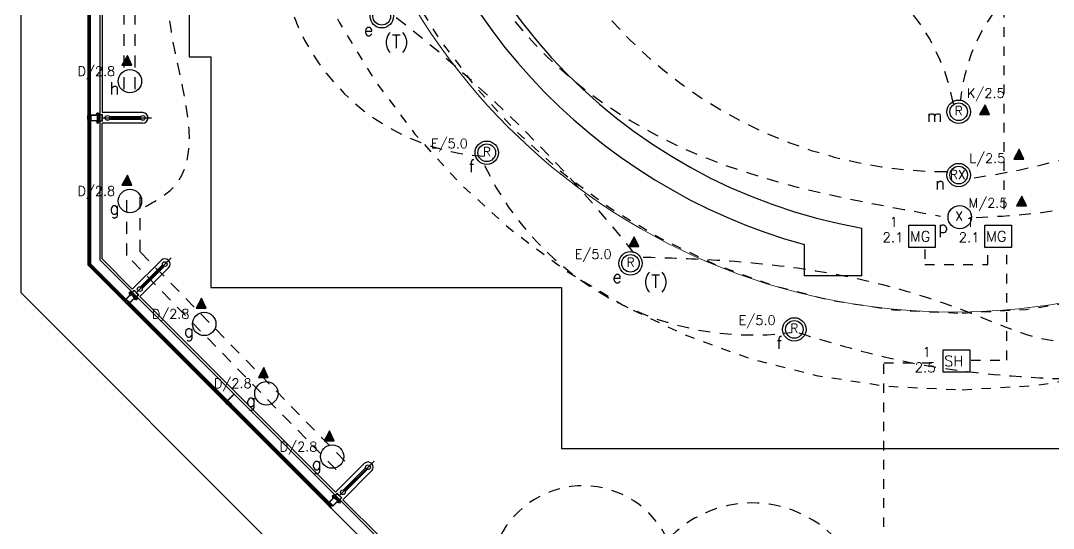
# Model space of a CAD drawing. Extents: x 630.7 to 694.4, y 620.3 to 665.5.
# Drawn here: x 667.2 to 677.99, y 634.76 to 640.06 of the extents above; entities that cross this region are included whole.
import ezdxf

# ---------------------------------------------------------------- set-up
doc = ezdxf.new("R2010")
doc.units = 0
doc.header["$LTSCALE"] = 0.5
doc.header["$MEASUREMENT"] = 0
for name, pattern in [('DASHED2', [0.375, 0.25, -0.125]), ('HIDDEN', [0.375, 0.25, -0.125]), ('HIDDEN2', [0.1875, 0.125, -0.0625]), ('PHANTOM2', [31.75, 15.875, -3.175, 3.175, -3.175, 3.175, -3.175])]:
    doc.linetypes.add(name, pattern=pattern)
for name, color, linetype in [('ALUMBRADO', 3, 'CONTINUOUS'), ('paredes', 1, 'CONTINUOUS'), ('pisoplanta', 1, 'CONTINUOUS'), ('PROYECCIONES', 6, 'HIDDEN'), ('SEÑALES', 4, 'CONTINUOUS'), ('texturas', 6, 'CONTINUOUS'), ('TOMAS', 4, 'HIDDEN2'), ('tuberia_alumbrado', 3, 'DASHED2'), ('ventanas', 6, 'CONTINUOUS'), ('vidrio', 6, 'CONTINUOUS')]:
    doc.layers.add(name, color=color, linetype=linetype)
doc.styles.add('romans', font='romans.shx')

# ---------------------------------------------------------------- blocks, each defined once
blk = doc.blocks.new('apoymuro-cortina')
at = {"layer": 'vidrio', "color": 1, "linetype": 'Continuous'}
for p, q in [((0, 0), (-0.099, 0)), ((0, -0.057), (0, 0)), ((-0.125, -0.001), (-0.125, -0.057)), ((-0.119, 0), (-0.124, 0)), ((-0.124, -0.057), (-0.119, -0.057)), ((-0.122, -0.01), (-0.122, -0.003)), ((-0.122, -0.032), (-0.122, -0.013)), ((-0.096, -0.032), (-0.122, -0.032)), ((-0.122, -0.035), (-0.096, -0.035)), ((-0.122, -0.044), (-0.122, -0.035)), ((-0.122, -0.054), (-0.122, -0.048)), ((-0.121, -0.003), (-0.12, -0.003)), ((-0.12, -0.01), (-0.121, -0.01)), ((-0.121, -0.013), (-0.119, -0.013)), ((-0.119, -0.045), (-0.121, -0.045)), ((-0.121, -0.047), (-0.12, -0.047)), ((-0.12, -0.055), (-0.121, -0.055)), ((-0.12, -0.003), (-0.12, -0.004)), ((-0.12, -0.009), (-0.12, -0.01)), ((-0.12, -0.047), (-0.12, -0.048)), ((-0.12, -0.054), (-0.12, -0.055)), ((-0.119, -0.004), (-0.119, -0.001)), ((-0.119, -0.012), (-0.119, -0.009)), ((-0.119, -0.048), (-0.119, -0.045)), ((-0.119, -0.057), (-0.119, -0.054)), ((-0.1, -0.001), (-0.1, -0.004)), ((-0.1, -0.009), (-0.1, -0.012)), ((-0.1, -0.045), (-0.1, -0.048)), ((-0.1, -0.054), (-0.1, -0.057)), ((-0.099, -0.013), (-0.097, -0.013)), ((-0.097, -0.045), (-0.099, -0.045)), ((-0.099, -0.057), (-0.094, -0.057)), ((-0.098, -0.003), (-0.097, -0.003)), ((-0.098, -0.004), (-0.098, -0.003)), ((-0.098, -0.01), (-0.098, -0.009)), ((-0.097, -0.01), (-0.098, -0.01)), ((-0.098, -0.047), (-0.097, -0.047)), ((-0.098, -0.048), (-0.098, -0.047)), ((-0.098, -0.055), (-0.098, -0.054)), ((-0.097, -0.055), (-0.098, -0.055)), ((-0.096, -0.003), (-0.096, -0.01)), ((-0.096, -0.013), (-0.096, -0.032)), ((-0.096, -0.035), (-0.096, -0.044)), ((-0.096, -0.048), (-0.096, -0.054)), ((-0.094, -0.057), (0, -0.057)), ((-0.093, -0.003), (-0.093, -0.054)), ((-0.004, -0.003), (-0.093, -0.003)), ((-0.093, -0.055), (-0.004, -0.055)), ((-0.003, -0.054), (-0.003, -0.003))]:
    blk.add_line(p, q, dxfattribs=at)
at = {"layer": 'vidrio', "linetype": 'Continuous'}
for p, q in [((-0.04, 0.002), (-0.04, 0.005)), ((-0.04, 0.005), (0.031, 0.005)), ((0.027, 0.002), (-0.04, 0.002)), ((-0.032, 0.006), (-0.032, 0.008)), ((-0.032, 0.008), (-0.006, 0.008)), ((-0.006, 0.006), (-0.032, 0.006)), ((-0.009, 0.01), (-0.029, 0.01)), ((-0.029, 0.01), (-0.029, 0.008)), ((-0.029, 0.008), (-0.009, 0.008)), ((-0.028, 0.011), (-0.028, 0.02)), ((-0.026, 0.021), (-0.011, 0.021)), ((-0.011, 0.011), (-0.026, 0.011)), ((-0.024, 0.02), (-0.024, 0.011)), ((-0.015, 0.021), (-0.023, 0.021)), ((-0.014, 0.011), (-0.014, 0.02)), ((-0.009, 0.02), (-0.009, 0.011)), ((-0.009, 0.008), (-0.009, 0.01)), ((-0.006, 0.008), (-0.006, 0.006)), ((0.027, -0.059), (0.027, 0.002)), ((0.031, -0.063), (0.031, 0.005)), ((-0.105, -0.044), (-0.113, -0.044)), ((-0.04, -0.059), (0.027, -0.059)), ((-0.04, -0.063), (-0.04, -0.059)), ((0.031, -0.063), (-0.04, -0.063)), ((-0.032, -0.063), (-0.032, -0.065)), ((-0.006, -0.063), (-0.032, -0.063)), ((-0.032, -0.065), (-0.006, -0.065)), ((-0.029, -0.068), (-0.029, -0.065)), ((-0.029, -0.065), (-0.009, -0.065)), ((-0.009, -0.068), (-0.029, -0.068)), ((-0.028, -0.069), (-0.028, -0.078)), ((-0.011, -0.068), (-0.026, -0.068)), ((-0.026, -0.078), (-0.011, -0.078)), ((-0.013, -0.005), (-0.025, -0.005)), ((-0.025, -0.005), (-0.025, -0.052)), ((-0.025, -0.052), (-0.013, -0.052)), ((-0.025, -0.083), (-0.025, -0.078)), ((-0.013, -0.079), (-0.025, -0.079)), ((-0.013, -0.081), (-0.025, -0.081)), ((-0.025, -0.083), (-0.024, -0.084)), ((-0.013, -0.083), (-0.025, -0.083)), ((-0.024, -0.078), (-0.024, -0.069)), ((-0.014, -0.084), (-0.024, -0.084)), ((-0.015, -0.078), (-0.023, -0.078)), ((-0.015, -0.08), (-0.023, -0.08)), ((-0.015, -0.082), (-0.023, -0.082)), ((-0.019, -0.084), (-0.019, -0.084)), ((-0.014, -0.069), (-0.014, -0.078)), ((-0.013, -0.083), (-0.014, -0.084)), ((-0.013, -0.052), (-0.013, -0.005)), ((-0.013, -0.083), (-0.013, -0.078)), ((-0.009, -0.065), (-0.009, -0.068)), ((-0.009, -0.078), (-0.009, -0.069)), ((-0.006, -0.065), (-0.006, -0.063))]:
    blk.add_line(p, q, dxfattribs=at)
at = {"layer": 'vidrio', "color": 1, "linetype": 'Continuous', "extrusion": (0, 0, -1)}
for centre, major_axis, start_param, end_param in [((-0.099, -0.001), (0.000451, -0.000451), 2.356194, 3.926991), ((-0.124, -0.001), (0.000451, -0.000451), 2.356194, 3.926991), ((-0.124, -0.057), (0.000451, 0.000451), 2.356194, 3.926991), ((-0.121, -0.003), (0.000451, -0.000451), 2.356194, 3.926991), ((-0.121, -0.01), (0.000451, 0.000451), 2.356194, 3.926991), ((-0.121, -0.013), (0.000451, -0.000451), 2.356194, 3.926991), ((-0.121, -0.044), (0.000451, 0.000451), 2.356194, 3.926991), ((-0.121, -0.048), (0.000451, -0.000451), 2.356194, 3.926991), ((-0.121, -0.054), (0.000451, 0.000451), 2.356194, 3.926991), ((-0.119, -0.004), (0.000451, 0.000451), 2.356194, 3.926991), ((-0.119, -0.009), (0.000451, -0.000451), 2.356194, 3.926991), ((-0.119, -0.048), (0.000451, 0.000451), 2.356194, 3.926991), ((-0.119, -0.054), (0.000451, -0.000451), 2.356194, 3.926991), ((-0.119, -0.001), (0.000451, -0.000451), 3.926991, 5.497787), ((-0.119, -0.004), (0.000451, -0.000451), -0.785398, 0.785398), ((-0.119, -0.009), (0.000451, -0.000451), 3.926991, 5.497787), ((-0.119, -0.012), (0.000451, -0.000451), -0.785398, 0.785398), ((-0.119, -0.045), (0.000451, -0.000451), 3.926991, 5.497787), ((-0.119, -0.048), (0.000451, -0.000451), -0.785398, 0.785398), ((-0.119, -0.054), (0.000451, -0.000451), 3.926991, 5.497787), ((-0.119, -0.057), (0.000451, -0.000451), -0.785398, 0.785398), ((-0.099, -0.004), (0.000451, 0.000451), 2.356194, 3.926991), ((-0.099, -0.009), (0.000451, -0.000451), 2.356194, 3.926991), ((-0.099, -0.012), (0.000451, 0.000451), 2.356194, 3.926991), ((-0.099, -0.045), (0.000451, -0.000451), 2.356194, 3.926991), ((-0.099, -0.048), (0.000451, 0.000451), 2.356194, 3.926991), ((-0.099, -0.054), (0.000451, -0.000451), 2.356194, 3.926991), ((-0.099, -0.057), (0.000451, 0.000451), 2.356194, 3.926991), ((-0.099, -0.004), (0.000451, -0.000451), -0.785398, 0.785398), ((-0.099, -0.009), (0.000451, -0.000451), 3.926991, 5.497787), ((-0.099, -0.048), (0.000451, -0.000451), -0.785398, 0.785398), ((-0.099, -0.054), (0.000451, -0.000451), 3.926991, 5.497787), ((-0.097, -0.003), (0.000451, 0.000451), 5.497787, 7.068583), ((-0.097, -0.01), (0.000451, -0.000451), -0.785398, 0.785398), ((-0.097, -0.013), (0.000451, -0.000451), 3.926991, 5.497787), ((-0.097, -0.044), (0.000451, -0.000451), -0.785398, 0.785398), ((-0.097, -0.048), (0.000451, 0.000451), 5.497787, 7.068583), ((-0.093, -0.003), (0.000361, 0.000361), 3.926991, 5.497787), ((-0.093, -0.054), (0.000361, 0.000361), 2.356194, 3.926991)]:
    blk.add_ellipse(centre, major_axis=major_axis, ratio=1, start_param=start_param, end_param=end_param, dxfattribs=at)
at = {"layer": 'vidrio', "linetype": 'Continuous', "extrusion": (0, 0, -1)}
for centre, major_axis, start_param, end_param in [((-0.026, 0.016), (0.00325, -0.00325), 3.399063, 4.454918), ((-0.026, 0.015), (0.00325, -0.00325), 0.257471, 1.313326), ((-0.019, 0), (0.0144, -0.0144), 3.678281, 4.175701), ((-0.019, 0.031), (0.0144, 0.0144), 2.107484, 2.604904), ((-0.011, 0.016), (0.00325, -0.00325), 3.399063, 4.454918), ((-0.011, 0.015), (0.00325, -0.00325), 0.257471, 1.313326), ((-0.026, -0.073), (0.00325, 0.00325), 4.96986, 6.025715), ((-0.026, -0.074), (0.00325, 0.00325), 1.828267, 2.884122), ((-0.019, -0.088), (0.0144, 0.0144), 5.249077, 5.746497), ((-0.019, -0.058), (0.0144, -0.0144), 0.536688, 1.034108), ((-0.011, -0.073), (0.00325, 0.00325), 4.96986, 6.025715), ((-0.011, -0.074), (0.00325, 0.00325), 1.828267, 2.884122)]:
    blk.add_ellipse(centre, major_axis=major_axis, ratio=1, start_param=start_param, end_param=end_param, dxfattribs=at)
at = {"layer": 'vidrio', "color": 5, "linetype": 'Continuous', "extrusion": (0, 0, -1)}
for centre, major_axis, start_param, end_param in [((-0.004, -0.003), (0.000361, -0.000361), 3.926991, 5.497787), ((-0.004, -0.054), (0.000361, 0.000361), 0.785398, 2.356194)]:
    blk.add_ellipse(centre, major_axis=major_axis, ratio=1, start_param=start_param, end_param=end_param, dxfattribs=at)

msp = doc.modelspace()

# ---------------------------------------------------------------- linework, layer by layer
at = {"layer": 'ALUMBRADO', "color": 1}
for p, q in [((668.319, 639.697), (668.262, 639.593)), ((668.366, 639.593), (668.319, 639.697)), ((668.262, 639.593), (668.366, 639.593)), ((677.275, 639.182), (677.219, 639.078)), ((677.323, 639.078), (677.275, 639.182)), ((677.219, 639.078), (677.323, 639.078)), ((677.633, 638.718), (677.577, 638.614)), ((677.577, 638.614), (677.68, 638.614)), ((677.68, 638.614), (677.633, 638.718)), ((668.319, 638.446), (668.262, 638.342)), ((668.366, 638.342), (668.319, 638.446)), ((668.262, 638.342), (668.366, 638.342)), ((677.66, 638.228), (677.603, 638.125)), ((677.707, 638.125), (677.66, 638.228)), ((677.603, 638.125), (677.707, 638.125)), ((673.612, 637.803), (673.556, 637.7)), ((673.66, 637.7), (673.612, 637.803)), ((673.556, 637.7), (673.66, 637.7)), ((669.095, 637.162), (669.038, 637.058)), ((669.142, 637.058), (669.095, 637.162)), ((669.038, 637.058), (669.142, 637.058)), ((669.744, 636.437), (669.687, 636.333)), ((669.791, 636.333), (669.744, 636.437)), ((669.687, 636.333), (669.791, 636.333)), ((670.431, 635.776), (670.374, 635.672)), ((670.478, 635.672), (670.431, 635.776)), ((670.374, 635.672), (670.478, 635.672))]:
    msp.add_line(p, q, dxfattribs=at)
at = {"layer": 'ALUMBRADO', "color": 1, "linetype": 'Continuous'}
for p, q in [((669.432, 636.158), (669.363, 636.088)), ((669.432, 636.154), (669.369, 636.091)), ((669.348, 636.074), (669.344, 636.07)), ((669.344, 636.069), (669.384, 636.03)), ((669.348, 636.071), (669.349, 636.072)), ((669.353, 636.065), (669.348, 636.07)), ((669.351, 636.072), (669.349, 636.074)), ((669.349, 636.072), (669.35, 636.071)), ((669.354, 636.067), (669.355, 636.066)), ((669.355, 636.066), (669.354, 636.065)), ((669.357, 636.066), (669.355, 636.068)), ((669.356, 636.063), (669.357, 636.065)), ((669.369, 636.049), (669.356, 636.063)), ((669.363, 636.087), (669.365, 636.085)), ((669.365, 636.087), (669.366, 636.088)), ((669.366, 636.086), (669.365, 636.087)), ((669.367, 636.088), (669.371, 636.083)), ((669.368, 636.082), (669.371, 636.079)), ((669.369, 636.09), (669.405, 636.054)), ((669.37, 636.082), (669.369, 636.082)), ((669.387, 636.068), (669.369, 636.049)), ((669.371, 636.083), (669.37, 636.082)), ((669.371, 636.047), (669.389, 636.066)), ((669.377, 636.041), (669.371, 636.047)), ((669.372, 636.079), (669.373, 636.081)), ((669.374, 636.081), (669.387, 636.068)), ((669.38, 636.042), (669.378, 636.041)), ((669.38, 636.039), (669.381, 636.04)), ((669.385, 636.034), (669.38, 636.038)), ((669.383, 636.04), (669.381, 636.042)), ((669.381, 636.04), (669.382, 636.039)), ((669.386, 636.035), (669.385, 636.034)), ((669.385, 636.03), (669.389, 636.033)), ((669.386, 636.036), (669.386, 636.035)), ((669.389, 636.034), (669.386, 636.036))]:
    msp.add_line(p, q, dxfattribs=at)
at = {"layer": 'ALUMBRADO', "color": 6}
msp.add_line((669.368, 636.062), (669.374, 636.068), dxfattribs=at)
at = {"layer": 'ALUMBRADO', "linetype": 'Continuous'}
msp.add_line((669.389, 636.053), (669.383, 636.047), dxfattribs=at)
at = {"layer": 'ALUMBRADO'}
for centre in [(670.976, 640.105), (668.346, 639.427), (677, 639.108), (672.072, 638.68), (677, 638.447), (668.346, 638.176), (677.011, 638.007), (673.573, 637.525), (669.122, 636.892), (675.284, 636.835), (669.771, 636.167), (670.458, 635.506)]:
    msp.add_circle(centre, 0.122, dxfattribs=at)
at = {"layer": 'ALUMBRADO', "color": 1}
for centre in [(670.976, 640.105), (677, 639.108), (672.072, 638.68), (677, 638.447), (673.573, 637.525), (675.284, 636.835)]:
    msp.add_circle(centre, 0.0921, dxfattribs=at)
at = {"layer": 'ALUMBRADO', "color": 1, "linetype": 'Continuous', "extrusion": (0, 0, -1)}
for centre, major_axis, start_param, end_param in [((669.345, 636.07), (0.000638, 0), 2.356194, 3.926991), ((669.349, 636.073), (0.000638, 0), 3.926991, 5.497787), ((669.349, 636.07), (0.000638, 0), 2.356194, 3.926991), ((669.351, 636.071), (0, 0.000638), 2.356194, 3.926991), ((669.351, 636.071), (0.000638, 0), -0.785398, 0.785398), ((669.353, 636.066), (0, 0.000638), 2.356194, 3.926991), ((669.354, 636.068), (0.000638, 0), 2.356194, 3.926991), ((669.354, 636.068), (0.000638, 0), 3.926991, 5.497787), ((669.356, 636.063), (0.000638, 0), 2.356194, 3.926991), ((669.357, 636.065), (0.000638, 0), -0.785398, 0.785398), ((669.363, 636.088), (0.000638, 0), 2.356194, 3.926991), ((669.365, 636.086), (0, 0.000638), 2.356194, 3.926991), ((669.366, 636.088), (0, 0.000638), 5.497787, 7.068583), ((669.365, 636.086), (0.000638, 0), -0.785398, 0.785398), ((669.369, 636.082), (0.000638, 0), 3.926991, 5.497787), ((669.369, 636.082), (0.000638, 0), 2.356194, 3.926991), ((669.369, 636.09), (0, 0.00051), 3.926991, 5.497787), ((669.371, 636.083), (0.000638, 0), -0.785398, 0.785398), ((669.371, 636.08), (0, 0.000638), 2.356194, 3.926991), ((669.373, 636.08), (0.000638, 0), 3.926991, 5.497787), ((669.378, 636.041), (0, 0.000638), 2.356194, 3.926991), ((669.38, 636.042), (0.000638, 0), 3.926991, 5.497787), ((669.38, 636.039), (0.000638, 0), 2.356194, 3.926991), ((669.382, 636.04), (0, 0.000638), 2.356194, 3.926991), ((669.382, 636.04), (0.000638, 0), -0.785398, 0.785398), ((669.385, 636.03), (0, 0.000638), 2.356194, 3.926991), ((669.386, 636.036), (0.000638, 0), 2.356194, 3.926991), ((669.385, 636.034), (0, 0.000638), 2.356194, 3.926991), ((669.386, 636.036), (0.000638, 0), 3.926991, 5.497787)]:
    msp.add_ellipse(centre, major_axis=major_axis, ratio=1, start_param=start_param, end_param=end_param, dxfattribs=at)
at = {"layer": 'ALUMBRADO', "color": 1}
for points in [[(668.262, 639.593), (668.319, 639.697), (668.366, 639.593)], [(677.219, 639.078), (677.275, 639.182), (677.323, 639.078)], [(677.577, 638.614), (677.633, 638.718), (677.68, 638.614)], [(668.262, 638.342), (668.319, 638.446), (668.366, 638.342)], [(677.603, 638.125), (677.66, 638.228), (677.707, 638.125)], [(673.556, 637.7), (673.612, 637.803), (673.66, 637.7)], [(669.038, 637.058), (669.095, 637.162), (669.142, 637.058)], [(669.687, 636.333), (669.744, 636.437), (669.791, 636.333)], [(670.374, 635.672), (670.431, 635.776), (670.478, 635.672)]]:
    msp.add_solid(points, dxfattribs=at)
at = {"layer": 'paredes', "color": 6}
msp.add_line((667.905, 646.365), (667.905, 637.509), dxfattribs=at)
at = {"layer": 'paredes', "ltscale": 0.75}
for p, q in [((675.99, 637.394), (675.99, 637.892)), ((675.39, 637.394), (675.39, 637.72))]:
    msp.add_line(p, q, dxfattribs=at)
at = {"layer": 'paredes'}
msp.add_line((675.99, 637.394), (675.39, 637.394), dxfattribs=at)
at = {"layer": 'paredes', "ltscale": 0.75}
for radius, start, end in [(5.75, 184.9885, 259.9846), (6.05, 190.4757, 254.665)]:
    msp.add_arc((676.99, 643.555), radius, start, end, dxfattribs=at)
at = {"layer": 'pisoplanta', "color": 6}
for p, q in [((668.055, 641.989), (668.055, 639.099)), ((668.48, 639.099), (668.055, 639.099)), ((668.48, 638.989), (668.055, 638.989)), ((668.055, 637.571), (668.055, 638.989)), ((668.055, 637.571), (668.371, 637.255)), ((668.671, 637.556), (668.371, 637.255)), ((668.749, 637.478), (668.449, 637.177)), ((670.492, 635.134), (668.449, 637.177)), ((670.793, 635.434), (670.492, 635.134)), ((670.87, 635.357), (670.57, 635.056)), ((670.57, 635.056), (670.961, 634.665))]:
    msp.add_line(p, q, dxfattribs=at)
for centre, start, end in [((668.48, 639.044), 270, 90), ((668.71, 637.517), 315, 135), ((670.832, 635.395), 315, 135)]:
    msp.add_arc(centre, 0.055, start, end, dxfattribs=at)
at = {"layer": 'PROYECCIONES', "ltscale": 0.8}
for radius, start in [(7.35, 270.3718), (6.55, 270.4172)]:
    msp.add_arc((676.99, 643.555), radius, start, 270, dxfattribs=at)
at = {"layer": 'SEÑALES', "color": 5}
for points in [[(676.479, 637.923), (676.756, 637.923), (676.756, 637.691), (676.479, 637.691)], [(677.274, 637.923), (677.551, 637.923), (677.551, 637.691), (677.274, 637.691)], [(676.839, 636.62), (677.116, 636.62), (677.116, 636.388), (676.839, 636.388)]]:
    msp.add_lwpolyline(points, close=True, dxfattribs=at)
at = {"layer": 'texturas', "color": 1}
for p, q in [((667.205, 649.406), (667.205, 637.219)), ((667.205, 637.219), (670.155, 634.269))]:
    msp.add_line(p, q, dxfattribs=at)
at = {"layer": 'TOMAS'}
for p, q in [((677.472, 642.191), (677.472, 638.061)), ((676.648, 637.671), (676.648, 637.511)), ((677.306, 637.511), (677.306, 637.707)), ((677.502, 636.515), (677.502, 637.671)), ((676.648, 637.511), (677.306, 637.511)), ((676.218, 632.971), (676.218, 636.486)), ((676.218, 636.486), (676.781, 636.486)), ((677.129, 636.515), (677.502, 636.515))]:
    msp.add_line(p, q, dxfattribs=at)
at = {"layer": 'tuberia_alumbrado'}
for p, q in [((668.287, 639.345), (668.287, 645.797)), ((668.402, 639.345), (668.402, 645.797)), ((668.312, 637.608), (668.312, 638.256)), ((668.452, 637.646), (668.452, 638.256)), ((670.589, 635.459), (668.452, 637.646)), ((670.5, 635.37), (668.312, 637.608))]:
    msp.add_line(p, q, dxfattribs=at)
at = {"layer": 'tuberia_alumbrado', "color": 4, "linetype": 'PHANTOM2'}
for p, q in [((668.966, 641.465), (668.966, 639.68)), ((668.966, 639.68), (669.192, 639.68)), ((669.192, 639.68), (669.192, 637.271)), ((669.192, 637.271), (672.851, 637.271)), ((672.851, 637.271), (672.851, 635.59)), ((672.851, 635.59), (681.626, 635.59))]:
    msp.add_line(p, q, dxfattribs=at)
at = {"layer": 'tuberia_alumbrado', "color": 5, "linetype": 'Continuous', "lineweight": 15}
msp.add_circle((676.955, 643.6), 6.584, dxfattribs=at)
at = {"layer": 'tuberia_alumbrado'}
for centre, radius, start, end in [((672.193, 640.926), 2.288, 156.0835, 266.6385), ((674.844, 638.808), 2.135, 10.3052, 113.8866), ((678.899, 639.039), 1.891, 55.522, 174.0654), ((662.036, 628.424), 14.791, 38.5149, 52.4217), ((676.896, 643.19), 4.709, 221.6679, 270.6794), ((676.052, 646.04), 7.703, 278.2819, 307.144), ((674.848, 639.874), 3.098, 205.3685, 277.4434), ((673.077, 634.226), 0.975, 24.9911, 153.4295), ((674.844, 633.814), 1.208, 43.8026, 136.9871)]:
    msp.add_arc(centre, radius, start, end, dxfattribs=at)
msp.add_open_spline([(671.417, 643.456), (671.436, 643.091), (671.493, 642.107), (671.914, 640.276), (673.937, 638.529), (675.788, 638.201), (676.81, 638.019)], degree=3, knots=[0.074102, 0.074102, 0.074102, 0.074102, 1.173797, 3.040074, 5.535889, 8.619309, 8.619309, 8.619309, 8.619309], dxfattribs=at)
for points in [[(677.181, 638.004), (678.263, 638.137), (679.449, 638.73), (680.68, 639.5), (681.599, 640.063), (681.866, 641.308), (682.845, 643.426)], [(668.51, 638.12), (668.779, 638.299), (668.779, 639.945), (668.779, 641.023), (668.839, 641.472)], [(675.332, 636.798), (676.284, 636.534), (677.739, 636.336), (679.366, 636.521), (680.57, 637.684)], [(673.705, 637.591), (674.379, 637.565), (675.874, 637.38), (677.184, 636.983), (678.123, 636.706), (678.744, 636.798)]]:
    msp.add_spline(points, degree=3, dxfattribs=at)
at = {"layer": 'ventanas'}
for p in [(668.03, 646.365), (670.926, 634.665)]:
    msp.add_line(p, (668.03, 637.561), dxfattribs=at)
at = {"layer": 'vidrio', "linetype": 'Continuous'}
for p, q in [((667.917, 639.051), (667.917, 640.529)), ((667.921, 639.051), (667.921, 640.529)), ((667.925, 639.051), (667.925, 640.529)), ((667.934, 639.073), (667.934, 640.516)), ((667.917, 639.03), (667.917, 637.514)), ((667.921, 639.03), (667.921, 637.516)), ((667.925, 639.03), (667.925, 637.517)), ((667.934, 639.016), (667.934, 637.521)), ((667.917, 637.514), (668.307, 637.123)), ((667.921, 637.516), (668.31, 637.126)), ((667.925, 637.517), (668.313, 637.129)), ((667.934, 637.521), (668.304, 637.151)), ((668.322, 637.108), (669.368, 636.062)), ((668.325, 637.111), (669.371, 636.065)), ((668.328, 637.114), (669.374, 636.068)), ((668.344, 637.111), (669.364, 636.091)), ((669.383, 636.047), (670.429, 635.002)), ((669.386, 636.05), (670.432, 635.004)), ((669.389, 636.053), (670.434, 635.007)), ((669.405, 636.05), (670.425, 635.03))]:
    msp.add_line(p, q, dxfattribs=at)
at = {"layer": 'vidrio'}
msp.add_line((667.917, 639.051), (667.925, 639.051), dxfattribs=at)
at = {"layer": 'vidrio', "color": 6}
for p, q in [((668.061, 639.044), (668.571, 639.044)), ((668.414, 637.22), (668.775, 637.581)), ((667.905, 637.509), (670.855, 634.559)), ((670.535, 635.099), (670.896, 635.46)), ((670.429, 635.002), (670.434, 635.007))]:
    msp.add_line(p, q, dxfattribs=at)
at = {"layer": 'vidrio', "color": 1}
for p, q in [((668.132, 639.057), (668.458, 639.057)), ((668.132, 639.032), (668.458, 639.032)), ((668.456, 637.28), (668.686, 637.51)), ((668.473, 637.262), (668.704, 637.493)), ((670.577, 635.159), (670.807, 635.389)), ((670.595, 635.141), (670.825, 635.371))]:
    msp.add_line(p, q, dxfattribs=at)
at = {"layer": 'vidrio', "color": 5}
for centre in [(668.111, 639.044), (668.48, 639.044)]:
    msp.add_circle(centre, 0.025, dxfattribs=at)
at = {"layer": 'vidrio'}
for centre in [(668.71, 637.517), (668.449, 637.256), (670.832, 635.395), (670.57, 635.134)]:
    msp.add_circle(centre, 0.025, dxfattribs=at)

# ---------------------------------------------------------------- block references
at = {"layer": 'paredes', "color": 6}
msp.add_blockref('apoymuro-cortina', (668.03, 639.073), dxfattribs=at)
at = {"layer": 'paredes', "color": 6, "rotation": 45.0000000000046}
for p in [(668.372, 637.219), (670.493, 635.098)]:
    msp.add_blockref('apoymuro-cortina', p, dxfattribs=at)

# ---------------------------------------------------------------- texts
at = {"layer": 'ALUMBRADO', "color": 1, "style": 'romans'}
for s, height, p in [('e', 0.128, (670.788, 639.902)), ('(T)', 0.1371, (670.998, 639.773)), ('D/2.8', 0.0987, (667.798, 639.482)), ('h', 0.128, (668.132, 639.29)), ('K/2.5', 0.0987, (677.086, 639.253)), ('R', 0.0929, (676.959, 639.072)), ('m', 0.128, (676.665, 639.002)), ('E/5.0', 0.0987, (671.49, 638.727)), ('R', 0.0929, (672.031, 638.644)), ('L/2.5', 0.0987, (677.111, 638.574)), ('f', 0.128, (671.883, 638.477)), ('RX', 0.0929, (676.908, 638.405)), ('D/2.8', 0.0987, (667.798, 638.231)), ('n', 0.128, (676.754, 638.297)), ('M/2.5', 0.0987, (677.103, 638.107)), ('g', 0.128, (668.132, 638.039)), ('X', 0.0929, (676.965, 637.974)), ('p', 0.128, (676.784, 637.842)), ('E/5.0', 0.0987, (672.991, 637.572)), ('R', 0.0929, (673.532, 637.489)), ('(T)', 0.1371, (673.706, 637.269)), ('e', 0.128, (673.384, 637.322)), ('D/2.8', 0.0987, (668.574, 636.947)), ('E/5.0', 0.0987, (674.703, 636.882)), ('R', 0.0929, (675.243, 636.799)), ('g', 0.128, (668.909, 636.755)), ('f', 0.128, (675.096, 636.632)), ('D/2.8', 0.0987, (669.223, 636.222)), ('g', 0.128, (669.557, 636.03)), ('D/2.8', 0.0987, (669.91, 635.561)), ('g', 0.128, (670.244, 635.369))]:
    msp.add_text(s, height=height, dxfattribs=at).set_placement(p)
at = {"layer": 'SEÑALES', "color": 1, "style": 'romans'}
for s, p in [('MG', (676.491, 637.752)), ('MG', (677.286, 637.752)), ('SH', (676.85, 636.45))]:
    msp.add_text(s, height=0.1101, dxfattribs=at).set_placement(p)
at = {"layer": 'TOMAS', "color": 1, "style": 'romans'}
for s, height, p in [('1', 0.102, (676.279, 637.906)), ('2.1', 0.1022, (676.205, 637.745)), ('2.1', 0.1022, (677, 637.745)), ('1', 0.102, (676.623, 636.549)), ('2.5', 0.1022, (676.541, 636.387))]:
    msp.add_text(s, height=height, dxfattribs=at).set_placement(p)
at = {"layer": 'TOMAS', "color": 1, "linetype": 'Continuous', "style": 'romans'}
msp.add_text('1', height=0.102, dxfattribs=at).set_placement((677.074, 637.906))

doc.saveas('drawing.dxf')
